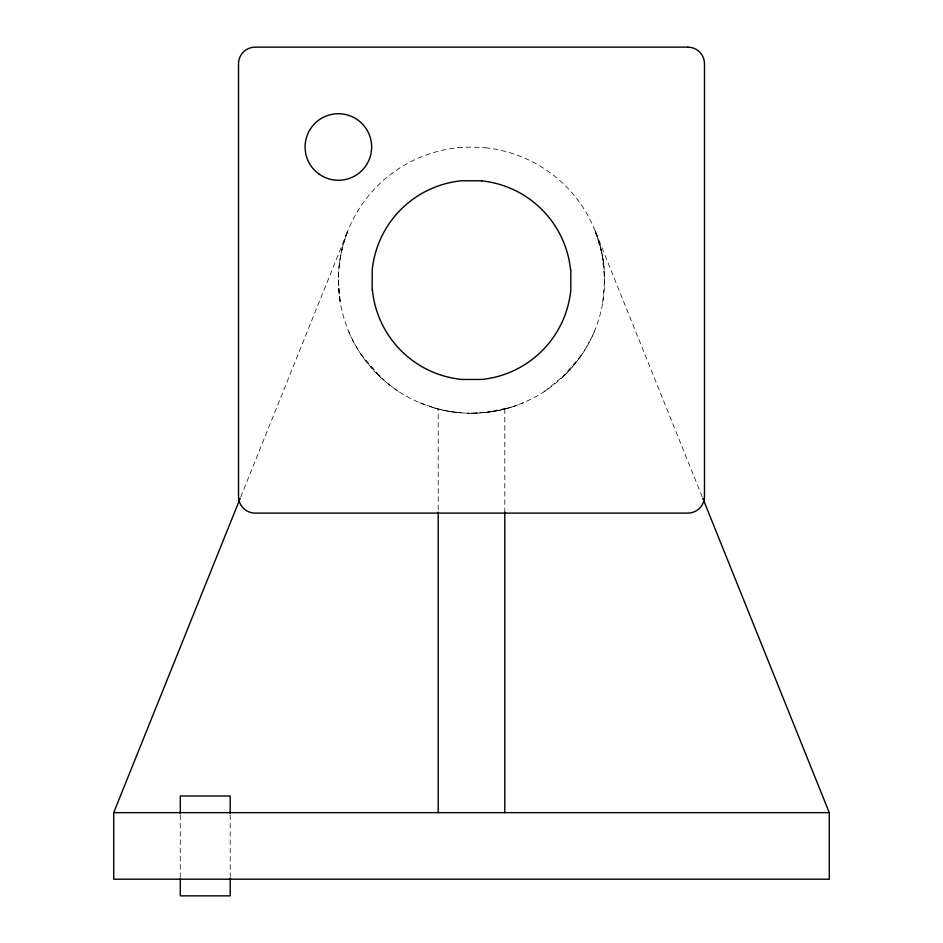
<?xml version="1.0" encoding="UTF-8"?>
<svg xmlns="http://www.w3.org/2000/svg" width="943" height="943" viewBox="0 0 943 943"><rect width="100%" height="100%" fill="white"/><g stroke="black" fill="none" stroke-linecap="round" stroke-linejoin="round"><path stroke-width="0.71" stroke-dasharray="4.71 3.54" d="M602.695 302.868L604.628 280.13A133.128 133.128 0 0 0 594.998 230.434C602.718 249.789 605.795 270.877 604.145 291.635A132.975 132.975 0 0 1 485.091 412.48M338.372 280.13L340.305 302.868C336.262 278.598 338.867 253.29 347.991 230.434A133.128 133.128 0 0 0 338.372 280.13L338.855 291.635M240.76 496.937L347.991 230.434M594.173 331.948C586.676 349.417 575.489 365.165 561.604 378.131L581.89 354.556M544.606 391.404L565.635 374.265M485.115 412.574L511.094 407.27L504.788 409.026A133.128 133.128 0 0 1 438.212 409.026L431.906 407.27C461.693 416.511 494.568 414.873 523.318 402.791M471.5 413.258L488.274 412.197M457.885 147.686L471.5 147.002L485.115 147.686M419.682 402.791L438.212 409.062L438.212 512.167M348.827 331.948C358.882 356.324 376.929 376.398 398.394 391.404M377.365 374.265L381.396 378.131L361.11 354.556M702.24 496.937L595.009 230.434L601.929 253.302M602.2 254.81L604.628 280.13M504.788 409.026L504.788 512.167M230.198 815.094L230.198 876.766M180.278 815.094L180.278 876.766M457.897 412.492A132.904 132.904 0 0 1 338.95 291.693M339.138 266.527A132.904 132.904 0 0 1 457.897 147.756M485.103 147.756A132.904 132.904 0 0 1 603.862 266.527"/><path stroke-width="1.41" d="M702.794 498.305L829.286 812.642L829.286 879.206L113.714 879.206L113.714 812.642L240.206 498.305M113.714 812.642L829.286 812.642M481.708 180.797L461.292 180.797A99.687 99.687 0 0 0 372.226 269.922L372.167 290.338M461.292 379.463L481.708 379.463A99.687 99.687 0 0 0 570.774 290.326L570.833 269.922M504.788 512.143L504.788 812.642M438.212 512.143L438.212 812.642M230.198 813.62L230.198 795.998L180.278 795.998L180.278 813.62M230.198 878.228L230.198 895.85L180.278 895.85L180.278 878.228M461.504 379.404A99.687 99.687 0 0 1 372.438 290.326M481.496 180.856A99.687 99.687 0 0 1 570.562 269.922M687.836 47.15L255.164 47.15A16.644 16.644 0 0 0 238.52 63.794L238.52 496.466A16.644 16.644 0 0 0 255.164 513.098L687.836 513.098A16.644 16.644 0 0 0 704.48 496.466L704.48 63.794A16.644 16.644 0 0 0 687.836 47.15M319.206 174.207A33.288 33.288 0 0 0 371.518 149.984A33.288 33.288 0 0 0 324.392 116.791A33.288 33.288 0 0 0 319.206 174.207"/></g></svg>
